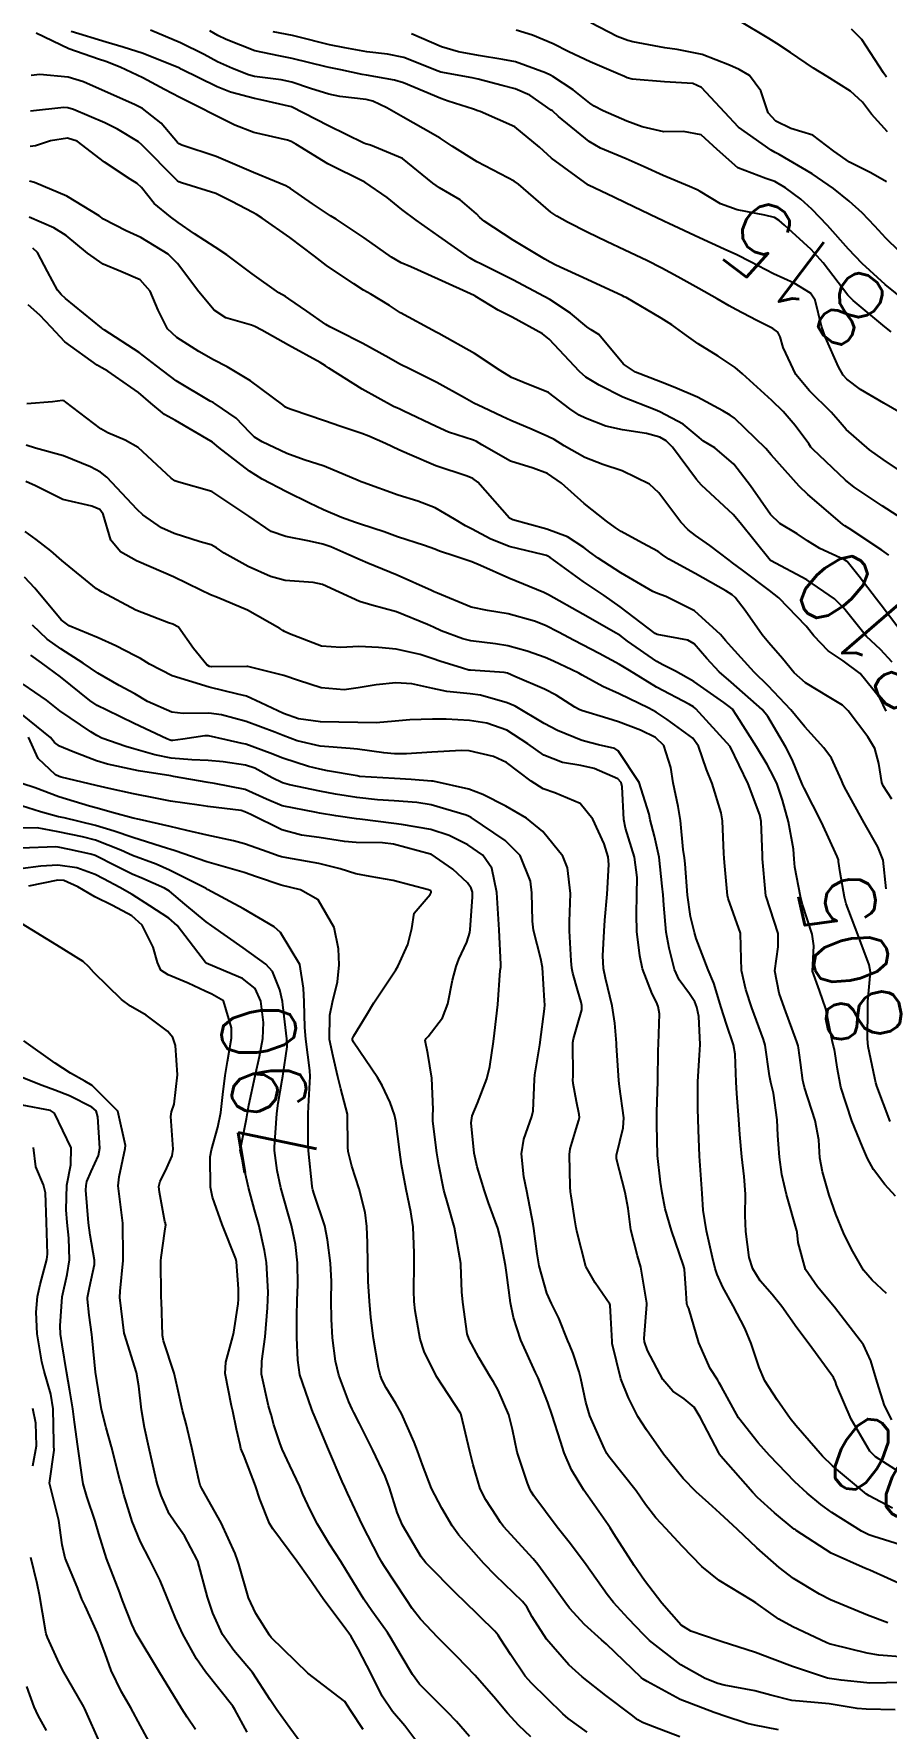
# Model space of a CAD drawing. Header units: metres. Extents: x 318500 to 325275, y 7408834 to 7428799.
# Drawn here: x 322029.1 to 322074.8, y 7423087.2 to 7423178.1 of the extents above; entities that cross this region are included whole.
import ezdxf
from ezdxf.enums import TextEntityAlignment as Align

# ---------------------------------------------------------------- set-up
doc = ezdxf.new("R2010")
doc.units = ezdxf.units.M
doc.header["$MEASUREMENT"] = 0
for name, color, linetype in [('Cotas', 45, 'Continuous'), ('Curvas de Nivel 1m', 11, 'Continuous'), ('Curvas de Nivel 5m', 15, 'Continuous'), ('Vias Primárias', 230, 'Continuous')]:
    doc.layers.add(name, color=color, linetype=linetype)
doc.styles.add('Style-STANDARD', font='STANDARD.shx')

msp = doc.modelspace()

# ---------------------------------------------------------------- linework, layer by layer
at = {"layer": 'Curvas de Nivel 1m', "flags": 128}
for points, elevation in [([(322074.947, 7423150.148), (322074.576, 7423150.413), (322072.817, 7423151.568), (322072.589, 7423151.722), (322072.541, 7423151.752), (322072.475, 7423151.802), (322070.613, 7423153.392), (322070.14, 7423153.837), (322068.645, 7423155.535), (322068.351, 7423155.863), (322066.666, 7423157.491), (322066.442, 7423157.657), (322066.045, 7423157.889), (322064.681, 7423158.623), (322063.469, 7423159.147), (322062.692, 7423159.436), (322061.361, 7423159.953), (322060.707, 7423160.396), (322059.382, 7423161.98), (322058.975, 7423162.229), (322058.734, 7423162.398), (322057.871, 7423163.133), (322056.748, 7423163.858), (322056.456, 7423164.023), (322054.763, 7423164.921), (322053.093, 7423165.748), (322052.777, 7423165.902), (322052.478, 7423166.075), (322050.797, 7423167.261), (322049.57, 7423168.112), (322048.816, 7423168.684), (322048.021, 7423169.331), (322046.83, 7423170.15), (322044.844, 7423171.137), (322043.119, 7423172.197), (322042.862, 7423172.337), (322042.666, 7423172.4), (322040.869, 7423172.822), (322039.839, 7423173.211), (322038.874, 7423173.691), (322037.756, 7423174.271), (322036.886, 7423174.702), (322036.064, 7423175.121), (322034.902, 7423175.745), (322033.694, 7423176.328), (322032.914, 7423176.629), (322032.515, 7423176.745), (322030.924, 7423177.305), (322029.168, 7423178.155)], 811), ([(322076.199, 7423151.756), (322074.605, 7423152.787), (322073.099, 7423153.795), (322072.626, 7423154.173), (322070.872, 7423155.827), (322070.769, 7423155.946), (322070.653, 7423156.112), (322069.93, 7423157.108), (322069.284, 7423157.851), (322068.679, 7423158.434), (322067.106, 7423159.876), (322066.705, 7423160.214), (322065.79, 7423160.818), (322064.724, 7423161.479), (322064.088, 7423161.92), (322063.297, 7423162.493), (322062.739, 7423162.858), (322060.847, 7423163.959), (322060.751, 7423164.01), (322060.662, 7423164.05), (322058.764, 7423164.939), (322057.081, 7423165.71), (322056.778, 7423165.859), (322056.488, 7423166.023), (322054.795, 7423167.042), (322053.235, 7423168.064), (322052.998, 7423168.253), (322052.814, 7423168.451), (322051.941, 7423169.203), (322050.827, 7423169.844), (322050.473, 7423170.104), (322048.85, 7423171.421), (322047.132, 7423172.146), (322046.861, 7423172.207), (322046.77, 7423172.243), (322044.875, 7423173.181), (322042.89, 7423174.2), (322041.238, 7423174.569), (322040.894, 7423174.645), (322039.618, 7423174.977), (322038.895, 7423175.264), (322036.965, 7423176.223), (322036.91, 7423176.251), (322036.845, 7423176.281), (322034.921, 7423177.062), (322033.854, 7423177.398), (322032.93, 7423177.671), (322031.059, 7423178.238)], 812), ([(322076.064, 7423154.323), (322074.642, 7423155.274), (322073.923, 7423155.787), (322072.661, 7423156.885), (322072.237, 7423157.378), (322071.865, 7423157.812), (322070.687, 7423158.968), (322069.961, 7423159.841), (322069.281, 7423161.292), (322069.117, 7423161.854), (322068.989, 7423162.112), (322068.734, 7423162.306), (322067.874, 7423162.733), (322066.744, 7423163.317), (322066.38, 7423163.519), (322065.742, 7423163.895), (322064.758, 7423164.45), (322063.618, 7423165.076), (322062.774, 7423165.537), (322061.969, 7423165.948), (322060.788, 7423166.514), (322059.795, 7423166.975), (322058.802, 7423167.449), (322057.711, 7423168.006), (322057.124, 7423168.326), (322056.815, 7423168.544), (322055.069, 7423170.038), (322054.833, 7423170.213), (322054.502, 7423170.378), (322052.848, 7423171.239), (322051.517, 7423172.09), (322050.866, 7423172.512), (322049.948, 7423173.035), (322048.883, 7423173.633), (322048.011, 7423174.133), (322047.249, 7423174.5), (322046.894, 7423174.586), (322045.477, 7423174.752), (322044.897, 7423174.871), (322043.908, 7423175.182), (322042.903, 7423175.519), (322042.339, 7423175.643), (322040.906, 7423175.826), (322040.575, 7423175.905), (322039.722, 7423176.248), (322038.915, 7423176.617), (322038.194, 7423176.994), (322036.93, 7423177.62), (322035.319, 7423178.304)], 813), ([(322075.62, 7423157.766), (322074.678, 7423158.3), (322073.441, 7423159.04), (322072.697, 7423159.582), (322072.498, 7423159.803), (322072.258, 7423160.256), (322071.549, 7423161.818), (322071.346, 7423162.431), (322071.002, 7423163.826), (322070.756, 7423164.201), (322069.879, 7423164.728), (322068.771, 7423165.234), (322067.535, 7423165.872), (322066.786, 7423166.254), (322066.119, 7423166.561), (322064.799, 7423167.166), (322063.139, 7423167.935), (322062.915, 7423168.042), (322062.811, 7423168.089), (322062.529, 7423168.227), (322060.821, 7423169.045), (322060.195, 7423169.341), (322058.83, 7423169.99), (322056.851, 7423171.438), (322056.199, 7423172.027), (322054.876, 7423173.124), (322053.02, 7423173.936), (322052.889, 7423173.984), (322052.66, 7423174.073), (322051.302, 7423174.502), (322050.895, 7423174.639), (322049.999, 7423175.009), (322048.904, 7423175.477), (322048.411, 7423175.633), (322046.907, 7423175.886), (322046.679, 7423175.924), (322045.534, 7423176.171), (322044.912, 7423176.304), (322044.752, 7423176.342), (322042.919, 7423176.796), (322042.201, 7423176.931), (322040.925, 7423177.206), (322039.379, 7423177.807), (322038.936, 7423178.017), (322038.506, 7423178.264)], 814), ([(322075.874, 7423163.763), (322074.763, 7423164.669), (322073.52, 7423165.793), (322072.791, 7423166.551), (322071.661, 7423167.821), (322070.819, 7423168.699), (322070.222, 7423169.237), (322069.41, 7423169.851), (322068.835, 7423170.183), (322068.346, 7423170.357), (322066.846, 7423170.918), (322065.73, 7423171.897), (322064.872, 7423172.696), (322063.935, 7423172.864), (322062.874, 7423172.858), (322061.713, 7423173.116), (322060.882, 7423173.421), (322059.619, 7423173.979), (322059.128, 7423174.223), (322058.894, 7423174.387), (322058.002, 7423175.105), (322056.908, 7423175.829), (322056.784, 7423175.897), (322056.517, 7423176.024), (322054.919, 7423176.608), (322054.236, 7423176.734), (322052.923, 7423176.947), (322051.858, 7423177.154), (322050.93, 7423177.407), (322049.326, 7423178.116)], 816), ([(322076.232, 7423165.758), (322074.801, 7423167.153), (322074.205, 7423167.789), (322073.522, 7423168.504), (322072.823, 7423169.139), (322071.983, 7423169.818), (322070.841, 7423170.595), (322069.069, 7423171.645), (322068.858, 7423171.752), (322068.643, 7423171.862), (322066.878, 7423173.099), (322066.158, 7423173.897), (322064.903, 7423175.227), (322064.44, 7423175.451), (322062.906, 7423175.539), (322061.181, 7423175.683), (322060.908, 7423175.75), (322060.762, 7423175.815), (322060.419, 7423175.967), (322058.919, 7423176.605), (322057.78, 7423177.154), (322056.933, 7423177.567), (322055.828, 7423178.031), (322054.944, 7423178.309)], 817), ([(322074.836, 7423170.178), (322073.989, 7423170.646), (322072.851, 7423171.234), (322071.996, 7423171.819), (322070.873, 7423172.674), (322069.701, 7423173.024), (322068.883, 7423173.423), (322068.485, 7423173.866), (322068.081, 7423175.052), (322067.469, 7423175.882), (322066.914, 7423176.19), (322066.392, 7423176.421), (322064.926, 7423176.996), (322063.584, 7423177.276), (322062.931, 7423177.365), (322061.215, 7423177.678), (322060.937, 7423177.745), (322060.364, 7423177.969), (322058.951, 7423178.696)], 818), ([(322074.876, 7423172.861), (322074.028, 7423173.793), (322073.537, 7423174.441), (322072.902, 7423175.043), (322071.638, 7423175.823), (322070.916, 7423176.261), (322069.67, 7423177.107), (322068.936, 7423177.586), (322068.521, 7423177.866), (322066.953, 7423178.785)], 819), ([(322075.138, 7423144.412), (322074.503, 7423145.077), (322073.76, 7423145.788), (322072.533, 7423147.302), (322072.033, 7423147.808), (322070.555, 7423148.816), (322068.604, 7423149.859), (322068.584, 7423149.874), (322066.982, 7423151.876), (322066.597, 7423152.325), (322064.894, 7423153.906), (322064.624, 7423154.206), (322063.333, 7423155.93), (322063.002, 7423156.284), (322062.655, 7423156.47), (322061.937, 7423156.667), (322060.659, 7423156.872), (322059.755, 7423157.068), (322058.665, 7423157.495), (322058.335, 7423157.663), (322057.832, 7423158.003), (322056.683, 7423158.866), (322055.306, 7423159.418), (322054.695, 7423159.684), (322054.097, 7423160.049), (322052.714, 7423160.971), (322050.791, 7423162.037), (322050.73, 7423162.068), (322050.659, 7423162.101), (322048.74, 7423163.148), (322048.149, 7423163.534), (322047.137, 7423164.144), (322046.753, 7423164.363), (322046.224, 7423164.693), (322044.773, 7423165.687), (322044.117, 7423166.187), (322042.795, 7423167.188), (322041.317, 7423168.222), (322041.003, 7423168.418), (322040.813, 7423168.522), (322039.69, 7423169.118), (322038.823, 7423169.537), (322036.981, 7423170.126), (322036.829, 7423170.177), (322036.769, 7423170.22), (322036.707, 7423170.282), (322034.858, 7423172.159), (322034.668, 7423172.313), (322033.538, 7423173.001), (322032.87, 7423173.331), (322031.178, 7423174.056), (322030.878, 7423174.144), (322030.665, 7423174.151), (322028.876, 7423173.968)], 809), ([(322074.811, 7423141.775), (322074.471, 7423142.488), (322073.42, 7423143.791), (322072.497, 7423144.472), (322071.704, 7423145.014), (322070.93, 7423145.824), (322070.518, 7423146.341), (322069.048, 7423147.852), (322068.546, 7423148.248), (322067.104, 7423149.333), (322066.568, 7423149.739), (322066.381, 7423149.883), (322065.349, 7423150.67), (322064.583, 7423151.193), (322064.173, 7423151.504), (322063.796, 7423151.922), (322062.613, 7423153.497), (322062.107, 7423153.945), (322060.631, 7423154.663), (322059.598, 7423155.014), (322058.641, 7423155.377), (322057.533, 7423156.007), (322056.982, 7423156.344), (322056.655, 7423156.513), (322055.805, 7423156.882), (322054.663, 7423157.368), (322054.201, 7423157.583), (322053.17, 7423158.062), (322052.673, 7423158.298), (322052.172, 7423158.583), (322050.69, 7423159.409), (322049.262, 7423160.114), (322048.704, 7423160.392), (322048.111, 7423160.727), (322046.72, 7423161.501), (322045.374, 7423162.17), (322044.947, 7423162.391), (322044.733, 7423162.525), (322043.705, 7423163.226), (322042.747, 7423163.9), (322042.557, 7423164.012), (322042.201, 7423164.208), (322040.765, 7423165.241), (322039.408, 7423166.251), (322038.786, 7423166.671), (322037.685, 7423167.383), (322036.806, 7423167.997), (322036.383, 7423168.286), (322035.519, 7423169.001), (322034.826, 7423169.862), (322034.603, 7423170.089), (322034.227, 7423170.319), (322032.843, 7423171.228), (322031.371, 7423172.355), (322030.861, 7423172.507), (322029.938, 7423172.374), (322029.143, 7423172.099), (322028.855, 7423172.062)], 808), ([(322075.12, 7423137.048), (322074.652, 7423137.776), (322074.586, 7423137.951), (322074.422, 7423138.964), (322074.197, 7423139.782), (322073.827, 7423140.398), (322072.774, 7423141.797), (322072.464, 7423142.099), (322071.754, 7423142.527), (322070.482, 7423143.291), (322069.878, 7423143.839), (322069.249, 7423144.6), (322068.506, 7423145.434), (322068.155, 7423145.864), (322067.234, 7423147.168), (322066.704, 7423147.878), (322066.542, 7423148.021), (322066.2, 7423148.23), (322064.559, 7423149.152), (322063.142, 7423149.931), (322062.8, 7423150.164), (322062.574, 7423150.336), (322061.737, 7423150.789), (322060.585, 7423151.419), (322060.257, 7423151.635), (322059.79, 7423151.972), (322058.604, 7423152.919), (322057.389, 7423154.008), (322056.628, 7423154.528), (322055.853, 7423154.806), (322054.637, 7423155.188), (322053.096, 7423156.063), (322052.821, 7423156.237), (322052.652, 7423156.31), (322051.318, 7423156.751), (322050.659, 7423157.038), (322048.916, 7423157.869), (322048.669, 7423157.988), (322048.577, 7423158.029), (322048.358, 7423158.125), (322046.683, 7423159.042), (322044.891, 7423160.177), (322044.702, 7423160.299), (322044.416, 7423160.472), (322042.718, 7423161.413), (322041.298, 7423162.221), (322040.913, 7423162.408), (322040.732, 7423162.474), (322039.366, 7423162.881), (322038.74, 7423163.286), (322037.903, 7423164.268), (322036.773, 7423165.798), (322036.264, 7423166.288), (322034.793, 7423167.182), (322034.017, 7423167.54), (322032.798, 7423168.175), (322032.556, 7423168.342), (322030.816, 7423169.405), (322029.08, 7423170.133), (322028.827, 7423170.212)], 807), ([(322074.816, 7423132.254), (322074.644, 7423133.776), (322074.361, 7423134.494), (322073.63, 7423135.788), (322072.666, 7423137.537), (322072.53, 7423137.799), (322072.413, 7423138.076), (322071.874, 7423139.258), (322071.461, 7423139.815), (322070.447, 7423140.933), (322069.697, 7423141.841), (322068.479, 7423143.136), (322067.725, 7423143.868), (322066.503, 7423145.202), (322066.191, 7423145.569), (322065.922, 7423145.889), (322064.529, 7423147.167), (322062.981, 7423147.933), (322062.542, 7423148.083), (322062.287, 7423148.199), (322060.558, 7423149.188), (322059.341, 7423149.978), (322058.896, 7423150.308), (322058.576, 7423150.562), (322057.704, 7423151.126), (322056.585, 7423151.54), (322054.769, 7423152.038), (322054.591, 7423152.136), (322052.883, 7423154.066), (322052.623, 7423154.262), (322052.322, 7423154.377), (322050.633, 7423154.94), (322049.212, 7423155.544), (322048.645, 7423155.801), (322047.928, 7423156.131), (322047.032, 7423156.522), (322046.655, 7423156.665), (322045.537, 7423157.045), (322044.662, 7423157.348), (322042.92, 7423157.945), (322042.668, 7423158.029), (322042.559, 7423158.092), (322042.423, 7423158.204), (322040.689, 7423159.495), (322039.43, 7423160.249), (322038.706, 7423160.629), (322037.908, 7423161.072), (322036.723, 7423161.815), (322036.232, 7423162.287), (322035.728, 7423163.284), (322035.299, 7423164.302), (322034.759, 7423164.91), (322033.723, 7423165.368), (322032.771, 7423165.759), (322031.935, 7423166.348), (322030.789, 7423167.288), (322030.133, 7423167.71), (322028.799, 7423168.269)], 806), ([(322075.306, 7423115.762), (322074.745, 7423116.389), (322074.134, 7423117.194), (322073.815, 7423117.783), (322073.533, 7423118.403), (322072.964, 7423119.792), (322072.384, 7423121.611), (322072.342, 7423121.799), (322072.208, 7423122.577), (322072.036, 7423123.621), (322071.992, 7423123.803), (322071.913, 7423124.116), (322071.577, 7423125.81), (322071.233, 7423126.788), (322070.864, 7423127.821), (322070.924, 7423129.187), (322070.843, 7423129.822), (322070.324, 7423131.398), (322070.205, 7423131.832), (322069.917, 7423133.407), (322069.874, 7423133.837), (322069.829, 7423134.367), (322069.571, 7423135.842), (322069.247, 7423136.998), (322068.955, 7423137.852), (322068.789, 7423138.23), (322068.421, 7423138.917), (322067.855, 7423139.866), (322066.798, 7423141.534), (322066.555, 7423141.879), (322066.461, 7423141.974), (322066.102, 7423142.249), (322064.482, 7423143.365), (322063.504, 7423143.925), (322062.818, 7423144.26), (322062.495, 7423144.441), (322060.923, 7423145.538), (322060.509, 7423145.847), (322060.436, 7423145.888), (322060.308, 7423145.963), (322058.525, 7423146.983), (322056.678, 7423148.018), (322056.541, 7423148.091), (322056.425, 7423148.138), (322054.553, 7423148.918), (322053.032, 7423149.594), (322052.566, 7423149.781), (322051.662, 7423150.084), (322050.839, 7423150.362), (322050.574, 7423150.467), (322050.023, 7423150.658), (322048.58, 7423151.133), (322047.854, 7423151.403), (322046.587, 7423151.811), (322046.328, 7423151.894), (322045.574, 7423152.165), (322044.596, 7423152.581), (322043.858, 7423152.931), (322042.61, 7423153.545), (322041.316, 7423154.22), (322040.626, 7423154.654), (322038.987, 7423155.913), (322038.649, 7423156.198), (322038.56, 7423156.261), (322036.661, 7423157.373), (322036.075, 7423157.699), (322035.337, 7423158.3), (322034.678, 7423158.868), (322033.019, 7423160.012), (322032.698, 7423160.202), (322032.449, 7423160.343), (322030.718, 7423161.586), (322029.981, 7423162.371), (322029.381, 7423163.025), (322028.742, 7423163.575)], 804), ([(322074.824, 7423110.544), (322074.055, 7423111.249), (322073.596, 7423111.785), (322072.946, 7423112.923), (322072.52, 7423113.796), (322072.105, 7423114.787), (322071.76, 7423115.805), (322071.385, 7423117.063), (322071.253, 7423117.813), (322071.19, 7423118.779), (322070.999, 7423119.818), (322070.436, 7423121.586), (322070.366, 7423121.828), (322070.338, 7423121.965), (322070.211, 7423122.921), (322070.112, 7423123.724), (322070.088, 7423123.832), (322070.024, 7423124.032), (322069.357, 7423125.843), (322069.059, 7423126.649), (322068.833, 7423127.852), (322069.01, 7423129.128), (322069.014, 7423129.849), (322068.361, 7423131.828), (322068.351, 7423131.86), (322068.347, 7423131.876), (322068.332, 7423132.068), (322068.177, 7423133.862), (322068.165, 7423134.049), (322068.107, 7423135.863), (322068.036, 7423136.213), (322067.409, 7423137.87), (322066.43, 7423139.88), (322064.595, 7423141.908), (322064.462, 7423142.013), (322064.25, 7423142.127), (322062.477, 7423143.07), (322061.036, 7423143.955), (322060.493, 7423144.287), (322059.397, 7423144.875), (322058.503, 7423145.334), (322058.069, 7423145.56), (322057.219, 7423146.009), (322056.515, 7423146.37), (322055.94, 7423146.604), (322054.524, 7423146.997), (322053.416, 7423147.168), (322052.529, 7423147.362), (322050.723, 7423148.097), (322050.541, 7423148.181), (322050.401, 7423148.243), (322048.554, 7423149.069), (322046.985, 7423149.722), (322046.566, 7423149.89), (322045.97, 7423150.159), (322044.993, 7423150.593), (322044.576, 7423150.739), (322043.86, 7423150.904), (322042.579, 7423151.138), (322041.788, 7423151.418), (322040.59, 7423152.23), (322038.609, 7423153.555), (322036.828, 7423154.066), (322036.618, 7423154.131), (322036.424, 7423154.283), (322034.644, 7423155.919), (322033.946, 7423156.321), (322033.021, 7423156.702), (322032.656, 7423156.928), (322030.778, 7423158.359), (322030.671, 7423158.415), (322030.599, 7423158.433), (322030.062, 7423158.369), (322028.669, 7423158.262)], 803), ([(322075.113, 7423103.763), (322074.73, 7423104.531), (322074.329, 7423105.775), (322073.997, 7423106.927), (322073.597, 7423107.784), (322072.04, 7423109.8), (322071.125, 7423110.888), (322070.48, 7423111.824), (322070.082, 7423113.272), (322070.032, 7423113.831), (322070.018, 7423113.904), (322069.458, 7423115.84), (322069.216, 7423116.928), (322069.077, 7423117.846), (322068.987, 7423119.018), (322068.952, 7423119.848), (322068.758, 7423121.285), (322068.626, 7423121.854), (322068.556, 7423122.207), (322068.308, 7423123.859), (322068.225, 7423124.168), (322067.605, 7423125.866), (322067.282, 7423126.847), (322067.042, 7423127.872), (322067.014, 7423129.148), (322066.992, 7423129.873), (322066.328, 7423131.733), (322066.287, 7423131.881), (322066.128, 7423133.664), (322066.113, 7423133.884), (322066.104, 7423134.133), (322066.02, 7423135.885), (322065.959, 7423136.314), (322065.462, 7423137.894), (322065.17, 7423138.651), (322064.744, 7423139.905), (322064.436, 7423140.327), (322063.046, 7423141.336), (322062.457, 7423141.717), (322062.061, 7423141.944), (322060.471, 7423142.711), (322059.609, 7423143.105), (322058.486, 7423143.705), (322058.304, 7423143.81), (322057.936, 7423143.998), (322056.949, 7423144.467), (322056.496, 7423144.66), (322055.542, 7423144.987), (322054.502, 7423145.281), (322053.843, 7423145.389), (322052.505, 7423145.542), (322052.079, 7423145.65), (322050.929, 7423146.094), (322050.513, 7423146.277), (322050.188, 7423146.43), (322048.525, 7423147.099), (322047.207, 7423147.463), (322046.533, 7423147.665), (322045.44, 7423148.166), (322044.546, 7423148.574), (322044.048, 7423148.684), (322042.549, 7423148.794), (322041.766, 7423148.997), (322040.56, 7423149.536), (322039.279, 7423150.249), (322038.855, 7423150.538), (322038.574, 7423150.69), (322037.98, 7423150.862), (322036.58, 7423151.301), (322035.91, 7423151.617), (322034.901, 7423152.305), (322034.594, 7423152.598), (322032.977, 7423154.335), (322032.624, 7423154.595), (322032.097, 7423154.877), (322030.637, 7423155.476), (322029.144, 7423155.881), (322028.645, 7423156.048)], 802), ([(322075.914, 7423100.703), (322074.233, 7423101.775), (322073.934, 7423102.079), (322072.931, 7423103.79), (322072.154, 7423105.622), (322072.092, 7423105.799), (322071.984, 7423106.037), (322070.686, 7423107.82), (322070.023, 7423108.699), (322069.214, 7423109.842), (322068.686, 7423110.49), (322068.054, 7423111.22), (322067.656, 7423111.864), (322067.458, 7423112.477), (322067.286, 7423113.868), (322067.247, 7423114.725), (322067.255, 7423115.869), (322067.192, 7423116.807), (322067.067, 7423117.871), (322066.96, 7423119.07), (322066.9, 7423119.873), (322066.798, 7423121.26), (322066.763, 7423121.874), (322066.71, 7423123.38), (322066.619, 7423123.876), (322066.237, 7423124.984), (322065.961, 7423125.884), (322065.555, 7423127.183), (322065.261, 7423127.895), (322064.614, 7423129.587), (322064.519, 7423129.907), (322064.313, 7423130.764), (322064.14, 7423131.913), (322064.018, 7423133.586), (322063.977, 7423133.916), (322063.913, 7423134.36), (322063.773, 7423135.919), (322063.647, 7423136.665), (322063.374, 7423137.926), (322063.244, 7423138.754), (322062.882, 7423139.933), (322062.436, 7423140.36), (322061.628, 7423140.762), (322060.449, 7423141.204), (322059.868, 7423141.385), (322058.457, 7423141.804), (322058.326, 7423141.86), (322058.098, 7423141.995), (322057.09, 7423142.631), (322056.474, 7423142.948), (322054.877, 7423143.643), (322054.487, 7423143.81), (322054.298, 7423143.854), (322052.489, 7423143.972), (322052.4, 7423143.983), (322052.066, 7423144.076), (322050.853, 7423144.454), (322050.495, 7423144.579), (322049.79, 7423144.814), (322048.5, 7423145.103), (322047.562, 7423145.196), (322046.501, 7423145.245), (322045.532, 7423145.196), (322044.501, 7423145.27), (322042.781, 7423145.924), (322042.509, 7423146.051), (322042.412, 7423146.104), (322042.261, 7423146.204), (322040.524, 7423147.187), (322038.912, 7423147.877), (322038.536, 7423148.023), (322038.009, 7423148.265), (322036.551, 7423148.985), (322035.353, 7423149.503), (322034.563, 7423149.841), (322033.697, 7423150.323), (322033.188, 7423150.943), (322032.771, 7423152.337), (322032.594, 7423152.589), (322032.169, 7423152.772), (322030.602, 7423153.139), (322029.139, 7423153.855), (322028.616, 7423154.098)], 801), ([(322075.868, 7423096.965), (322074.156, 7423097.495), (322073.877, 7423097.593), (322073.487, 7423097.784), (322071.89, 7423098.789), (322071.302, 7423099.217), (322070.57, 7423099.82), (322069.909, 7423100.436), (322068.557, 7423101.851), (322067.94, 7423102.518), (322066.888, 7423103.871), (322065.976, 7423105.522), (322065.85, 7423105.753), (322065.766, 7423105.883), (322065.359, 7423106.52), (322064.751, 7423107.899), (322064.217, 7423109.727), (322064.136, 7423109.909), (322064.118, 7423109.986), (322064.049, 7423110.839), (322063.978, 7423111.83), (322063.97, 7423111.911), (322063.933, 7423112.041), (322063.284, 7423113.922), (322062.948, 7423115.087), (322062.788, 7423115.93), (322062.701, 7423116.506), (322062.529, 7423117.934), (322062.496, 7423119.604), (322062.499, 7423119.935), (322062.503, 7423120.265), (322062.549, 7423121.935), (322062.574, 7423123.575), (322062.581, 7423123.935), (322062.636, 7423125.542), (322062.578, 7423125.935), (322062.479, 7423126.164), (322062.257, 7423126.608), (322061.728, 7423127.945), (322061.578, 7423128.65), (322061.434, 7423129.949), (322061.4, 7423130.863), (322061.426, 7423131.949), (322061.436, 7423132.852), (322061.293, 7423133.951), (322060.821, 7423135.508), (322060.721, 7423135.957), (322060.647, 7423137.717), (322060.582, 7423137.958), (322060.412, 7423138.149), (322059.134, 7423138.696), (322058.419, 7423138.854), (322057.432, 7423139.017), (322056.424, 7423139.424), (322055.574, 7423140.029), (322054.441, 7423140.753), (322053.367, 7423141.135), (322052.448, 7423141.279), (322051.186, 7423141.352), (322050.449, 7423141.352), (322049.247, 7423141.313), (322048.447, 7423141.233), (322047.436, 7423141.145), (322046.445, 7423141.172), (322045.419, 7423141.192), (322044.445, 7423141.199), (322043.267, 7423141.372), (322042.452, 7423141.642), (322041.237, 7423142.218), (322040.465, 7423142.576), (322040.012, 7423142.691), (322038.472, 7423143.06), (322037.349, 7423143.399), (322036.481, 7423143.675), (322035.265, 7423144.298), (322034.785, 7423144.597), (322034.494, 7423144.753), (322033.451, 7423145.277), (322032.504, 7423145.714), (322030.95, 7423146.356), (322030.515, 7423146.684), (322029.111, 7423148.381), (322028.549, 7423148.969)], 799), ([(322075.836, 7423094.837), (322073.932, 7423095.695), (322073.849, 7423095.728), (322073.706, 7423095.781), (322071.862, 7423096.603), (322069.974, 7423097.829), (322069.921, 7423097.87), (322069.881, 7423097.901), (322068.816, 7423098.773), (322067.897, 7423099.6), (322067.65, 7423099.862), (322065.929, 7423101.816), (322065.88, 7423101.881), (322065.822, 7423101.991), (322064.828, 7423103.897), (322064.496, 7423104.433), (322063.97, 7423104.89), (322063.361, 7423105.306), (322062.828, 7423105.927), (322062.003, 7423107.479), (322061.84, 7423107.942), (322061.823, 7423108.132), (322061.957, 7423109.941), (322061.956, 7423110.026), (322061.639, 7423111.944), (322061.465, 7423112.55), (322061.098, 7423113.95), (322060.965, 7423115.094), (322060.793, 7423115.953), (322060.33, 7423117.766), (322060.33, 7423117.958), (322060.7, 7423119.417), (322060.722, 7423119.954), (322060.5, 7423121.644), (322060.468, 7423121.957), (322060.337, 7423123.84), (322060.326, 7423123.959), (322060.236, 7423125.039), (322060.104, 7423125.962), (322059.746, 7423127.449), (322059.641, 7423127.969), (322059.599, 7423128.651), (322059.667, 7423129.969), (322059.713, 7423130.565), (322059.831, 7423131.967), (322059.925, 7423133.545), (322059.892, 7423133.967), (322059.674, 7423134.656), (322059.065, 7423135.98), (322058.392, 7423136.823), (322057.016, 7423137.395), (322056.404, 7423137.613), (322055.744, 7423138.027), (322054.42, 7423139.014), (322053.722, 7423139.349), (322052.426, 7423139.643), (322052.019, 7423139.669), (322050.425, 7423139.57), (322049.051, 7423139.486), (322048.424, 7423139.495), (322047.843, 7423139.547), (322046.426, 7423139.744), (322046.041, 7423139.771), (322044.427, 7423139.895), (322043.182, 7423140.192), (322042.434, 7423140.474), (322041.993, 7423140.65), (322040.445, 7423141.224), (322039.125, 7423141.575), (322038.451, 7423141.669), (322037.073, 7423141.652), (322036.452, 7423141.722), (322035.162, 7423142.299), (322034.466, 7423142.707), (322033.641, 7423143.154), (322032.482, 7423143.823), (322031.697, 7423144.348), (322030.498, 7423145.127), (322029.767, 7423145.636), (322028.984, 7423146.383)], 798), ([(322074.91, 7423092.862), (322073.815, 7423093.288), (322072.56, 7423093.793), (322071.825, 7423094.104), (322071.231, 7423094.407), (322069.841, 7423095.253), (322069.064, 7423095.842), (322067.866, 7423096.899), (322066.825, 7423097.871), (322065.889, 7423098.751), (322065.291, 7423099.286), (322064.608, 7423099.899), (322063.911, 7423100.613), (322062.859, 7423101.926), (322061.949, 7423103.22), (322061.485, 7423103.945), (322060.974, 7423104.946), (322060.575, 7423105.954), (322060.105, 7423107.862), (322060.096, 7423107.959), (322060.029, 7423109.254), (322059.99, 7423109.911), (322059.975, 7423109.961), (322059.183, 7423111.105), (322058.69, 7423111.981), (322058.202, 7423113.875), (322058.182, 7423113.989), (322058.167, 7423114.065), (322058.095, 7423114.493), (322057.896, 7423115.781), (322057.869, 7423115.994), (322057.851, 7423116.256), (322057.807, 7423117.995), (322057.846, 7423118.293), (322058.161, 7423119.369), (322058.313, 7423119.843), (322058.341, 7423119.987), (322058.328, 7423120.144), (322058.178, 7423120.83), (322058.002, 7423121.806), (322057.993, 7423121.993), (322058.001, 7423122.185), (322057.989, 7423123.993), (322058.017, 7423124.199), (322058.234, 7423124.956), (322058.472, 7423125.761), (322058.472, 7423125.987), (322058.436, 7423126.171), (322058.258, 7423126.777), (322057.994, 7423127.721), (322057.94, 7423127.995), (322057.895, 7423128.376), (322057.802, 7423129.997), (322057.818, 7423130.487), (322057.861, 7423131.997), (322057.711, 7423133.367), (322057.448, 7423134.004), (322056.37, 7423135.326), (322055.502, 7423136.029), (322054.39, 7423136.681), (322053.158, 7423137.299), (322052.403, 7423137.587), (322050.489, 7423138.019), (322050.409, 7423138.028), (322049.309, 7423138.111), (322048.41, 7423138.169), (322046.542, 7423138.279), (322046.411, 7423138.3), (322044.825, 7423138.584), (322044.415, 7423138.657), (322043.796, 7423138.806), (322042.421, 7423139.256), (322041.739, 7423139.526), (322040.428, 7423140), (322040.243, 7423140.048), (322039.371, 7423140.246), (322038.433, 7423140.452), (322038.24, 7423140.455), (322037.051, 7423140.274), (322036.509, 7423140.2), (322036.429, 7423140.203), (322036.365, 7423140.216), (322036.189, 7423140.284), (322034.442, 7423141.123), (322032.963, 7423141.822), (322032.456, 7423142.079), (322032.065, 7423142.344), (322030.479, 7423143.611), (322029.461, 7423144.375), (322028.892, 7423144.782)], 797), ([(322075.789, 7423091.03), (322074.42, 7423091.141), (322073.792, 7423091.235), (322071.889, 7423091.708), (322071.799, 7423091.731), (322071.619, 7423091.803), (322070.369, 7423092.385), (322069.808, 7423092.656), (322069.046, 7423093.075), (322067.937, 7423093.858), (322067.821, 7423093.942), (322067.609, 7423094.076), (322065.839, 7423095.133), (322064.913, 7423095.894), (322063.866, 7423096.979), (322062.986, 7423097.923), (322062.451, 7423098.496), (322061.893, 7423099.225), (322061.381, 7423099.945), (322059.927, 7423101.786), (322059.812, 7423101.962), (322059.688, 7423102.21), (322058.903, 7423103.976), (322058.688, 7423104.7), (322058.424, 7423105.983), (322058.334, 7423106.333), (322058, 7423107.322), (322057.811, 7423107.797), (322057.73, 7423107.994), (322057.239, 7423109.213), (322056.85, 7423110.008), (322056.597, 7423110.563), (322056.176, 7423112.018), (322056.07, 7423112.674), (322055.892, 7423114.022), (322055.859, 7423114.256), (322055.525, 7423116.026), (322055.36, 7423116.789), (322055.228, 7423118.029), (322055.356, 7423118.824), (322055.785, 7423120.024), (322055.852, 7423120.345), (322055.923, 7423122.023), (322055.946, 7423122.27), (322056.218, 7423123.872), (322056.238, 7423124.002), (322056.24, 7423124.02), (322056.465, 7423125.799), (322056.481, 7423126.017), (322056.472, 7423126.237), (322056.356, 7423128.019), (322056.277, 7423128.49), (322055.886, 7423130.024), (322055.825, 7423130.507), (322055.789, 7423132.025), (322055.713, 7423132.65), (322055.162, 7423134.032), (322054.362, 7423134.835), (322052.532, 7423136.068), (322052.381, 7423136.149), (322052.262, 7423136.192), (322050.39, 7423136.752), (322049.621, 7423136.879), (322048.393, 7423136.96), (322047.504, 7423137.022), (322046.395, 7423137.15), (322045.241, 7423137.324), (322044.399, 7423137.479), (322042.782, 7423137.819), (322042.406, 7423137.934), (322041.853, 7423138.208), (322040.911, 7423138.718), (322040.416, 7423138.873), (322039.225, 7423139.055), (322038.419, 7423139.132), (322037.529, 7423139.159), (322036.42, 7423139.253), (322035.553, 7423139.425), (322034.424, 7423139.751), (322033.996, 7423139.887), (322032.711, 7423140.336), (322032.432, 7423140.472), (322032.108, 7423140.67), (322030.452, 7423141.799), (322029.733, 7423142.371), (322028.472, 7423143.221)], 796), ([(322075.299, 7423088.204), (322073.747, 7423088.237), (322073.25, 7423088.282), (322071.751, 7423088.517), (322070.961, 7423088.602), (322069.753, 7423088.707), (322068.621, 7423088.983), (322067.76, 7423089.22), (322066.123, 7423089.518), (322065.766, 7423089.616), (322065.096, 7423089.89), (322063.781, 7423090.623), (322062.106, 7423091.927), (322061.803, 7423092.224), (322060.969, 7423093.1), (322060.168, 7423093.955), (322059.826, 7423094.384), (322058.707, 7423095.977), (322057.867, 7423097.108), (322057.156, 7423097.997), (322055.897, 7423099.691), (322055.767, 7423099.88), (322055.697, 7423100.013), (322055.552, 7423100.369), (322054.993, 7423102.024), (322054.743, 7423103.233), (322054.546, 7423104.034), (322053.973, 7423105.356), (322053.73, 7423105.796), (322053.576, 7423106.046), (322052.951, 7423107.1), (322052.419, 7423108.064), (322052.32, 7423108.373), (322052.079, 7423110.069), (322052.038, 7423110.62), (322051.984, 7423112.071), (322051.981, 7423112.152), (322051.642, 7423114.077), (322051.297, 7423115.277), (322051.065, 7423116.086), (322050.787, 7423117.434), (322050.679, 7423118.092), (322050.477, 7423119.784), (322050.472, 7423120.095), (322050.486, 7423120.408), (322050.414, 7423122.097), (322050.21, 7423123.405), (322050.068, 7423124.102), (322050.112, 7423124.211), (322050.223, 7423124.325), (322050.996, 7423125.332), (322051.282, 7423126.085), (322051.534, 7423127.353), (322051.72, 7423128.078), (322051.875, 7423128.477), (322052.29, 7423129.391), (322052.46, 7423129.906), (322052.481, 7423130.067), (322052.598, 7423131.794), (322052.594, 7423132.066), (322052.538, 7423132.273), (322052.335, 7423132.567), (322051.554, 7423133.294), (322050.375, 7423134.1), (322050.35, 7423134.113), (322048.358, 7423134.642), (322047.772, 7423134.716), (322046.359, 7423134.73), (322045.732, 7423134.787), (322044.362, 7423134.998), (322043.429, 7423135.124), (322042.368, 7423135.412), (322040.71, 7423136.225), (322040.382, 7423136.384), (322040.177, 7423136.439), (322038.386, 7423136.658), (322037.927, 7423136.725), (322036.39, 7423136.955), (322035.584, 7423137.101), (322034.395, 7423137.34), (322033.099, 7423137.63), (322032.402, 7423137.796), (322030.527, 7423138.24), (322030.409, 7423138.272), (322030.216, 7423138.363), (322029.284, 7423139.242), (322028.769, 7423140.385)], 794), ([(322069.032, 7423087.136), (322067.735, 7423087.377), (322067.35, 7423087.478), (322066.094, 7423087.876), (322065.742, 7423088), (322065.572, 7423088.053), (322063.753, 7423088.764), (322061.974, 7423089.721), (322061.769, 7423089.848), (322061.66, 7423089.932), (322059.796, 7423091.719), (322059.524, 7423091.964), (322058.613, 7423092.783), (322057.817, 7423093.654), (322057.561, 7423093.993), (322056.827, 7423095.009), (322056.102, 7423096.007), (322055.854, 7423096.307), (322054.268, 7423098.034), (322054.098, 7423098.252), (322053.885, 7423098.584), (322053.312, 7423099.466), (322053.007, 7423100.053), (322052.636, 7423101.342), (322052.466, 7423102.062), (322051.996, 7423104.033), (322051.986, 7423104.07), (322051.977, 7423104.087), (322051.96, 7423104.115), (322050.675, 7423106.083), (322050, 7423107.434), (322049.801, 7423108.093), (322049.522, 7423109.602), (322049.47, 7423110.106), (322049.458, 7423110.687), (322049.479, 7423112.106), (322049.477, 7423112.698), (322049.419, 7423114.107), (322049.296, 7423114.91), (322049.034, 7423116.111), (322048.794, 7423117.449), (322048.706, 7423118.114), (322048.487, 7423119.795), (322048.417, 7423120.118), (322048.177, 7423120.775), (322047.751, 7423121.692), (322047.496, 7423122.13), (322046.218, 7423124.015), (322046.165, 7423124.151), (322046.161, 7423124.211), (322046.223, 7423124.364), (322046.904, 7423125.476), (322047.309, 7423126.134), (322048.265, 7423127.573), (322048.492, 7423127.893), (322048.61, 7423128.117), (322049.132, 7423129.267), (322049.338, 7423130.11), (322049.473, 7423130.948), (322050.328, 7423131.938), (322050.388, 7423132.04), (322050.39, 7423132.099), (322050.365, 7423132.134), (322050.331, 7423132.16), (322050.233, 7423132.199), (322048.336, 7423132.686), (322047.107, 7423132.908), (322046.339, 7423133.051), (322045.493, 7423133.314), (322044.344, 7423133.611), (322042.64, 7423133.904), (322042.348, 7423133.962), (322042.163, 7423134.018), (322041.638, 7423134.211), (322040.357, 7423134.663), (322039.776, 7423134.821), (322038.363, 7423135.13), (322037.263, 7423135.374), (322036.37, 7423135.588), (322034.724, 7423135.956), (322034.376, 7423136.044), (322033.337, 7423136.326), (322032.384, 7423136.588), (322032.047, 7423136.681), (322030.392, 7423137.189), (322029.115, 7423137.663), (322028.403, 7423137.898)], 793), ([(322063.728, 7423086.757), (322062.38, 7423087.277), (322061.736, 7423087.519), (322061.476, 7423087.672), (322061.132, 7423087.939), (322059.755, 7423088.973), (322058.483, 7423089.979), (322057.779, 7423090.623), (322056.57, 7423092.002), (322055.812, 7423093.189), (322055.525, 7423093.722), (322055.295, 7423094.018), (322053.841, 7423095.412), (322053.207, 7423096.05), (322051.873, 7423097.577), (322051.512, 7423098.074), (322050.95, 7423099.019), (322050.407, 7423100.085), (322049.919, 7423101.35), (322049.657, 7423102.094), (322049.467, 7423102.567), (322048.793, 7423104.108), (322048.495, 7423104.641), (322047.973, 7423105.469), (322047.745, 7423105.891), (322047.658, 7423106.125), (322047.56, 7423106.553), (322047.291, 7423108.131), (322047.142, 7423109.254), (322047.065, 7423110.134), (322047.008, 7423111.174), (322046.986, 7423112.136), (322046.963, 7423113.25), (322046.932, 7423114.137), (322046.836, 7423114.878), (322046.51, 7423116.144), (322046.128, 7423117.367), (322045.922, 7423118.153), (322045.909, 7423118.388), (322045.893, 7423120.154), (322045.533, 7423121.509), (322045.381, 7423122.162), (322045.128, 7423123.244), (322044.927, 7423124.169), (322044.939, 7423125.47), (322045.088, 7423126.167), (322045.351, 7423127.254), (322045.45, 7423128.162), (322045.412, 7423129.035), (322045.168, 7423130.167), (322044.322, 7423131.654), (322043.365, 7423132.19), (322042.332, 7423132.444), (322041, 7423132.883), (322040.339, 7423133.117), (322039.473, 7423133.374), (322038.344, 7423133.702), (322036.647, 7423134.277), (322036.351, 7423134.373), (322036.22, 7423134.414), (322034.36, 7423135.007), (322033.359, 7423135.332), (322032.369, 7423135.637), (322030.684, 7423136.049), (322030.376, 7423136.115), (322029.414, 7423136.374), (322028.385, 7423136.698)], 792), ([(322058.764, 7423087.008), (322057.738, 7423087.747), (322057.444, 7423087.993), (322055.764, 7423089.626), (322055.436, 7423090.015), (322054.664, 7423091.149), (322054.087, 7423092.036), (322053.975, 7423092.21), (322053.804, 7423092.418), (322052.986, 7423093.227), (322052.113, 7423094.066), (322051.824, 7423094.352), (322050.1, 7423096.088), (322049.855, 7423096.405), (322048.84, 7423098.106), (322048.557, 7423098.781), (322048.145, 7423100.116), (322047.909, 7423100.734), (322047.246, 7423102.13), (322046.53, 7423103.563), (322046.229, 7423104.146), (322046.142, 7423104.328), (322045.966, 7423104.733), (322045.435, 7423106.155), (322045.245, 7423106.904), (322045.079, 7423108.159), (322045.026, 7423109.154), (322045.018, 7423110.16), (322045.029, 7423111.176), (322044.973, 7423112.161), (322044.819, 7423113.422), (322044.67, 7423114.164), (322044.107, 7423115.874), (322044.032, 7423116.094), (322044.011, 7423116.171), (322043.991, 7423116.293), (322043.797, 7423118.183), (322043.78, 7423118.549), (322043.782, 7423120.184), (322043.795, 7423120.562), (322043.887, 7423122.183), (322043.875, 7423122.503), (322043.65, 7423124.186), (322043.602, 7423124.814), (322043.557, 7423126.187), (322043.536, 7423126.908), (322043.336, 7423128.189), (322042.296, 7423129.906), (322041.954, 7423130.205), (322040.314, 7423131.167), (322038.374, 7423132.214), (322038.33, 7423132.244), (322038.299, 7423132.26), (322036.34, 7423133.254), (322035.618, 7423133.566), (322034.347, 7423134.032), (322034.154, 7423134.118), (322033.728, 7423134.319), (322032.358, 7423134.852), (322031.669, 7423135.039), (322030.364, 7423135.31), (322029.229, 7423135.515), (322028.367, 7423135.505)], 791), ([(322052.448, 7423086.78), (322051.735, 7423087.575), (322051.263, 7423088.075), (322049.762, 7423089.582), (322049.38, 7423090.096), (322048.779, 7423091.112), (322048.187, 7423092.114), (322048.035, 7423092.349), (322047.806, 7423092.67), (322047.202, 7423093.518), (322046.777, 7423094.136), (322045.843, 7423095.666), (322045.542, 7423096.153), (322044.929, 7423097.094), (322044.275, 7423098.166), (322043.888, 7423098.926), (322043.501, 7423099.781), (322043.324, 7423100.179), (322042.802, 7423101.302), (322042.392, 7423102.193), (322042.26, 7423102.522), (322041.943, 7423103.497), (322041.787, 7423104.041), (322041.745, 7423104.203), (322041.655, 7423104.504), (322041.271, 7423106.211), (322041.295, 7423106.906), (322041.467, 7423108.208), (322041.596, 7423109.777), (322041.619, 7423110.206), (322041.627, 7423110.615), (322041.537, 7423112.208), (322041.441, 7423112.838), (322041.123, 7423114.215), (322040.899, 7423115.019), (322040.57, 7423116.223), (322040.139, 7423118.144), (322040.127, 7423118.23), (322040.141, 7423118.303), (322040.475, 7423119.915), (322040.527, 7423120.225), (322040.589, 7423120.638), (322040.929, 7423122.219), (322041.173, 7423123.248), (322041.349, 7423124.213), (322041.373, 7423125.072), (322041.233, 7423126.215), (322040.936, 7423126.899), (322040.262, 7423127.427), (322039.698, 7423127.673), (322038.311, 7423128.259), (322038.271, 7423128.298), (322036.742, 7423130.276), (322036.306, 7423130.671), (322035.274, 7423131.337), (322034.324, 7423131.935), (322033.676, 7423132.317), (322032.799, 7423132.789), (322032.337, 7423133.013), (322031.367, 7423133.376), (322030.342, 7423133.521), (322029.434, 7423133.466), (322028.339, 7423133.31)], 789), ([(322049.723, 7423086.351), (322048.973, 7423087.342), (322048.305, 7423088.112), (322047.752, 7423088.939), (322047.17, 7423090.129), (322046.463, 7423091.467), (322046.08, 7423092.146), (322045.97, 7423092.316), (322045.804, 7423092.532), (322044.586, 7423094.162), (322043.836, 7423095.241), (322043.168, 7423096.18), (322041.876, 7423097.914), (322041.708, 7423098.203), (322041.19, 7423099.508), (322040.949, 7423100.214), (322040.344, 7423101.803), (322040.173, 7423102.226), (322040.121, 7423102.417), (322039.94, 7423103.258), (322039.736, 7423104.232), (322039.668, 7423104.519), (322039.322, 7423106.237), (322039.365, 7423106.861), (322039.744, 7423108.233), (322039.787, 7423108.457), (322040.028, 7423109.991), (322040.047, 7423110.23), (322040.038, 7423110.794), (322039.937, 7423112.231), (322039.892, 7423112.402), (322039.171, 7423114.239), (322038.636, 7423115.713), (322038.535, 7423116.246), (322038.52, 7423117.861), (322038.582, 7423118.246), (322038.935, 7423119.466), (322039.094, 7423120.241), (322039.206, 7423121.214), (322039.327, 7423122.239), (322039.452, 7423122.986), (322039.657, 7423124.236), (322039.67, 7423124.797), (322039.237, 7423126.245), (322038.601, 7423126.602), (322038.255, 7423126.747), (322037.344, 7423127.184), (322036.263, 7423127.627), (322035.87, 7423127.89), (322035.691, 7423128.289), (322035.458, 7423129.116), (322034.873, 7423130.301), (322034.307, 7423130.801), (322033.276, 7423131.36), (322032.322, 7423131.82), (322031.413, 7423132.344), (322030.664, 7423132.688), (322030.334, 7423132.717), (322028.771, 7423132.383)], 788), ([(322046.739, 7423087.144), (322046.063, 7423088.145), (322045.748, 7423088.656), (322043.77, 7423090.17), (322041.798, 7423092.087), (322041.703, 7423092.201), (322040.975, 7423093.376), (322040.577, 7423094.219), (322040.06, 7423096.014), (322039.993, 7423096.228), (322039.855, 7423096.583), (322039.101, 7423098.238), (322038.072, 7423100.075), (322037.982, 7423100.249), (322037.904, 7423100.539), (322037.534, 7423102.256), (322037.227, 7423103.545), (322037.032, 7423104.264), (322036.767, 7423105.469), (322036.591, 7423106.271), (322036.006, 7423108.006), (322035.958, 7423108.281), (322035.897, 7423110.15), (322035.894, 7423110.282), (322035.892, 7423110.422), (322035.878, 7423112.283), (322035.884, 7423112.461), (322036.084, 7423113.874), (322036.144, 7423114.224), (322036.124, 7423114.279), (322036.117, 7423114.306), (322036.091, 7423114.407), (322035.8, 7423115.978), (322035.77, 7423116.285), (322035.835, 7423116.563), (322036.123, 7423117.124), (322036.487, 7423117.922), (322036.526, 7423118.274), (322036.414, 7423120.029), (322036.446, 7423120.276), (322036.591, 7423120.691), (322036.761, 7423122.271), (322036.654, 7423123.833), (322036.51, 7423124.276), (322036.225, 7423124.609), (322035.074, 7423125.46), (322034.245, 7423125.946), (322033.759, 7423126.315), (322032.264, 7423127.754), (322031.999, 7423128.066), (322031.701, 7423128.339), (322030.283, 7423129.225), (322028.384, 7423130.389)], 787), ([(322043.584, 7423086.172), (322042.791, 7423087.245), (322042.093, 7423088.195), (322041.748, 7423088.742), (322040.793, 7423090.215), (322039.787, 7423091.395), (322039.181, 7423092.236), (322038.656, 7423093.397), (322038.38, 7423094.244), (322037.849, 7423096.179), (322037.821, 7423096.25), (322037.141, 7423097.532), (322036.626, 7423098.269), (322036.326, 7423098.722), (322035.891, 7423099.701), (322035.699, 7423100.283), (322035.624, 7423100.565), (322035.218, 7423102.291), (322034.989, 7423103.342), (322034.839, 7423104.297), (322034.695, 7423105.573), (322034.555, 7423106.301), (322034.006, 7423108.065), (322033.93, 7423108.311), (322033.906, 7423108.416), (322033.676, 7423110.314), (322033.683, 7423110.666), (322033.845, 7423112.312), (322033.853, 7423112.523), (322033.838, 7423114.313), (322033.802, 7423114.604), (322033.573, 7423116.315), (322033.633, 7423116.799), (322033.954, 7423118.312), (322033.977, 7423118.477), (322033.564, 7423120.316), (322032.184, 7423121.697), (322031.782, 7423121.932), (322031.019, 7423122.348), (322030.198, 7423122.902), (322028.513, 7423124.088)], 786), ([(322037.729, 7423087.151), (322037.283, 7423087.804), (322037.005, 7423088.261), (322035.77, 7423090.28), (322034.554, 7423092.299), (322034.305, 7423092.803), (322033.818, 7423094.064), (322033.727, 7423094.311), (322033.662, 7423094.472), (322032.954, 7423096.319), (322032.548, 7423097.638), (322032.336, 7423098.325), (322031.89, 7423099.65), (322031.706, 7423100.333), (322031.67, 7423100.567), (322031.414, 7423102.338), (322031.234, 7423103.632), (322031.144, 7423104.342), (322030.987, 7423105.322), (322030.811, 7423106.348), (322030.565, 7423107.788), (322030.49, 7423108.353), (322030.469, 7423108.808), (322030.57, 7423110.352), (322030.84, 7423111.557), (322030.966, 7423112.346), (322030.924, 7423113.5), (322030.833, 7423114.349), (322030.781, 7423115.034), (322030.823, 7423116.349), (322031.032, 7423117.441), (322031.047, 7423118.346), (322030.168, 7423120.215), (322029.942, 7423120.363), (322028.424, 7423120.638)], 784), ([(322035.342, 7423086.286), (322034.774, 7423087.338), (322034.253, 7423088.302), (322033.753, 7423089.168), (322033.202, 7423090.316), (322032.878, 7423091.225), (322032.462, 7423092.323), (322031.814, 7423093.779), (322031.632, 7423094.148), (322031.554, 7423094.334), (322031.37, 7423094.794), (322030.728, 7423096.347), (322030.571, 7423097.063), (322030.399, 7423098.352), (322029.9, 7423100.36), (322030.146, 7423102.138), (322030.133, 7423102.357), (322030.124, 7423102.549), (322030.09, 7423104.358), (322029.962, 7423105.132), (322029.607, 7423106.366), (322029.482, 7423106.874), (322029.236, 7423108.372), (322029.184, 7423109.535), (322029.249, 7423110.372), (322029.384, 7423111.026), (322029.752, 7423112.365), (322029.782, 7423112.647), (322029.731, 7423114.365), (322029.681, 7423115.941), (322029.563, 7423116.368), (322029.167, 7423117.332), (322029.029, 7423118.377)], 783), ([(322028.994, 7423101.294), (322029.186, 7423102.371), (322029.156, 7423103.585), (322029.006, 7423104.374)], 782), ([(322032.653, 7423086.321), (322031.777, 7423088.292), (322031.762, 7423088.33), (322031.741, 7423088.366), (322030.588, 7423090.348), (322030.327, 7423090.9), (322029.787, 7423092.089), (322029.714, 7423092.286), (322029.69, 7423092.361), (322029.672, 7423092.481), (322029.361, 7423094.367), (322029.223, 7423094.975), (322028.897, 7423096.374)], 782), ([(322029.727, 7423087.103), (322029.276, 7423087.908), (322029.073, 7423088.37), (322028.674, 7423089.458)], 781)]:
    msp.add_lwpolyline(points, dxfattribs=dict(at, elevation=elevation))
at = {"layer": 'Curvas de Nivel 5m', "flags": 128}
for points, elevation in [([(322075.085, 7423162.126), (322074.736, 7423162.39), (322073.033, 7423163.797), (322072.754, 7423164.095), (322071.431, 7423165.82), (322070.791, 7423166.542), (322069.36, 7423167.852), (322069.06, 7423168.104), (322068.814, 7423168.252), (322068.302, 7423168.378), (322066.818, 7423168.667), (322065.923, 7423168.996), (322064.827, 7423169.645), (322064.656, 7423169.74), (322064.248, 7423169.919), (322062.839, 7423170.52), (322061.826, 7423170.969), (322060.852, 7423171.402), (322059.468, 7423171.981), (322058.865, 7423172.334), (322057.217, 7423173.683), (322056.889, 7423173.973), (322056.834, 7423174.021), (322055.685, 7423174.819), (322054.901, 7423175.161), (322054.191, 7423175.339), (322052.906, 7423175.677), (322052.583, 7423175.752), (322050.91, 7423176.051), (322050.76, 7423176.102), (322048.921, 7423176.836), (322048.035, 7423177.022), (322046.925, 7423177.152), (322045.743, 7423177.352), (322044.93, 7423177.522), (322043.162, 7423177.972), (322042.937, 7423178.022), (322041.895, 7423178.216)], 815), ([(322074.837, 7423175.781), (322074.676, 7423176.021), (322073.508, 7423177.801), (322072.948, 7423178.36)], 820), ([(322075.831, 7423145.76), (322074.535, 7423147.467), (322074.296, 7423147.782), (322073.355, 7423148.995), (322072.713, 7423149.799), (322072.571, 7423149.899), (322071.256, 7423150.499), (322070.581, 7423150.917), (322070.034, 7423151.288), (322069.1, 7423151.852), (322068.597, 7423152.327), (322067.534, 7423153.871), (322066.637, 7423155.029), (322065.61, 7423155.896), (322065.009, 7423156.26), (322064.656, 7423156.542), (322063.912, 7423157.171), (322062.669, 7423157.842), (322062.406, 7423157.943), (322060.68, 7423158.623), (322059.403, 7423159.265), (322058.696, 7423159.696), (322058.351, 7423159.995), (322056.726, 7423161.724), (322056.361, 7423162.024), (322054.739, 7423162.914), (322053.979, 7423163.289), (322052.75, 7423164.039), (322052.731, 7423164.052), (322052.696, 7423164.071), (322050.763, 7423164.959), (322049.284, 7423165.604), (322048.776, 7423165.829), (322048.259, 7423166.128), (322046.795, 7423167.166), (322045.291, 7423168.173), (322044.987, 7423168.353), (322044.813, 7423168.459), (322044.018, 7423168.988), (322042.826, 7423169.807), (322042.578, 7423169.954), (322041.981, 7423170.213), (322040.837, 7423170.667), (322040.089, 7423170.993), (322038.849, 7423171.524), (322036.99, 7423172.147), (322036.859, 7423172.201), (322036.773, 7423172.281), (322035.887, 7423173.312), (322034.878, 7423174.1), (322034.744, 7423174.177), (322034.448, 7423174.316), (322032.89, 7423175.026), (322031.709, 7423175.54), (322030.901, 7423175.783), (322029.365, 7423175.921), (322028.902, 7423175.881)], 810), ([(322075.018, 7423119.767), (322074.315, 7423121.661), (322074.276, 7423121.779), (322074.259, 7423121.838), (322074.203, 7423122.089), (322073.846, 7423123.784), (322073.804, 7423124.207), (322073.82, 7423125.784), (322073.836, 7423126.202), (322073.965, 7423127.783), (322073.904, 7423128.164), (322073.289, 7423129.79), (322072.672, 7423131.449), (322072.571, 7423131.798), (322072.343, 7423133.122), (322072.26, 7423133.712), (322072.245, 7423133.802), (322072.176, 7423133.979), (322071.344, 7423135.816), (322070.407, 7423137.643), (322070.325, 7423137.831), (322069.765, 7423139.182), (322069.424, 7423139.845), (322068.454, 7423141.489), (322068.147, 7423141.863), (322066.482, 7423143.332), (322065.851, 7423143.89), (322065.191, 7423144.593), (322064.505, 7423145.383), (322064.168, 7423145.577), (322062.51, 7423145.894), (322062.408, 7423145.941), (322060.531, 7423147.379), (322059.67, 7423147.973), (322058.551, 7423148.723), (322056.774, 7423150.017), (322056.651, 7423150.099), (322056.571, 7423150.132), (322056.429, 7423150.164), (322054.576, 7423150.607), (322053.552, 7423151.028), (322052.585, 7423151.531), (322052.227, 7423151.716), (322051.632, 7423152.084), (322050.599, 7423152.69), (322049.669, 7423153.044), (322048.609, 7423153.366), (322046.724, 7423154.043), (322046.619, 7423154.083), (322046.457, 7423154.152), (322044.631, 7423154.912), (322043.568, 7423155.259), (322042.641, 7423155.6), (322041.306, 7423156.22), (322040.898, 7423156.472), (322040.655, 7423156.72), (322039.912, 7423157.491), (322038.795, 7423158.258), (322038.671, 7423158.326), (322038.527, 7423158.406), (322036.688, 7423159.503), (322035.635, 7423160.296), (322034.711, 7423161.017), (322032.833, 7423162.234), (322032.729, 7423162.298), (322032.677, 7423162.341), (322030.746, 7423163.917), (322030.513, 7423164.128), (322030.316, 7423164.367), (322029.784, 7423165.355), (322029.24, 7423166.383), (322029.006, 7423166.61)], 805), ([(322075.154, 7423099.022), (322073.899, 7423099.68), (322073.75, 7423099.781), (322071.922, 7423101.292), (322071.39, 7423101.808), (322069.954, 7423103.452), (322069.652, 7423103.835), (322068.965, 7423104.84), (322068.305, 7423105.855), (322067.991, 7423106.561), (322067.561, 7423107.864), (322067.218, 7423108.672), (322066.604, 7423109.874), (322066.05, 7423110.884), (322065.736, 7423111.564), (322065.638, 7423111.886), (322065.494, 7423112.464), (322065.16, 7423113.894), (322064.994, 7423115.009), (322064.93, 7423115.898), (322064.875, 7423116.647), (322064.785, 7423117.9), (322064.741, 7423119.321), (322064.724, 7423119.902), (322064.702, 7423120.429), (322064.704, 7423121.902), (322064.796, 7423123.317), (322064.818, 7423123.901), (322064.751, 7423125.393), (322064.647, 7423125.904), (322064.539, 7423126.191), (322064.257, 7423126.615), (322063.702, 7423127.356), (322063.449, 7423127.922), (322063.159, 7423129.055), (322063.003, 7423129.929), (322062.88, 7423131.374), (322062.833, 7423131.932), (322062.793, 7423132.391), (322062.622, 7423133.936), (322062.367, 7423135.073), (322062.141, 7423135.942), (322062.084, 7423136.244), (322061.542, 7423137.949), (322060.427, 7423139.641), (322060.236, 7423139.771), (322059.37, 7423139.976), (322058.607, 7423140.162), (322058.433, 7423140.218), (322057.168, 7423140.737), (322056.447, 7423141.12), (322054.892, 7423142.036), (322054.463, 7423142.229), (322053.035, 7423142.628), (322052.47, 7423142.706), (322051.217, 7423142.835), (322050.473, 7423142.99), (322049.35, 7423143.239), (322048.478, 7423143.298), (322047.422, 7423143.19), (322046.473, 7423143.025), (322045.713, 7423142.92), (322044.473, 7423143.02), (322043.256, 7423143.415), (322042.482, 7423143.681), (322040.548, 7423144.17), (322040.489, 7423144.174), (322038.596, 7423144.151), (322038.489, 7423144.174), (322038.34, 7423144.261), (322037.631, 7423145.136), (322036.827, 7423146.277), (322036.512, 7423146.441), (322036.288, 7423146.509), (322034.523, 7423147.202), (322032.722, 7423148.153), (322032.539, 7423148.259), (322032.413, 7423148.341), (322030.562, 7423149.855), (322029.963, 7423150.369), (322029.174, 7423150.979), (322028.58, 7423151.421)], 800), ([(322075.769, 7423089.677), (322073.906, 7423089.639), (322073.768, 7423089.646), (322072.389, 7423089.794), (322071.771, 7423089.886), (322071.664, 7423089.909), (322069.78, 7423090.53), (322068.685, 7423090.948), (322067.791, 7423091.288), (322065.956, 7423091.878), (322065.8, 7423091.929), (322064.322, 7423092.42), (322063.808, 7423092.749), (322062.767, 7423093.921), (322061.838, 7423095.14), (322061.277, 7423095.946), (322060.187, 7423097.645), (322059.989, 7423097.959), (322059.882, 7423098.127), (322059.126, 7423099.206), (322058.578, 7423099.98), (322057.916, 7423101.086), (322057.525, 7423101.994), (322057.319, 7423102.619), (322056.887, 7423104.006), (322056.651, 7423104.694), (322056.123, 7423106.018), (322056.08, 7423106.117), (322055.984, 7423106.305), (322055.2, 7423108.028), (322054.811, 7423109.243), (322054.645, 7423110.034), (322054.437, 7423111.655), (322054.379, 7423112.037), (322054.083, 7423113.567), (322053.954, 7423114.042), (322053.46, 7423115.407), (322053.239, 7423116.053), (322052.849, 7423117.34), (322052.689, 7423118.062), (322052.534, 7423119.695), (322052.588, 7423120.064), (322052.864, 7423120.746), (322053.367, 7423122.052), (322053.542, 7423122.708), (322053.724, 7423124.047), (322053.778, 7423124.496), (322053.966, 7423126.044), (322054.095, 7423127.869), (322054.119, 7423128.042), (322054.127, 7423128.187), (322054.027, 7423130.044), (322054.016, 7423130.333), (322053.914, 7423132.046), (322053.639, 7423133.346), (322053.151, 7423134.058), (322052.358, 7423134.612), (322051.342, 7423135.108), (322050.37, 7423135.425), (322048.79, 7423135.7), (322048.375, 7423135.757), (322046.549, 7423135.976), (322046.378, 7423135.997), (322045.272, 7423136.167), (322044.382, 7423136.31), (322044.227, 7423136.336), (322042.387, 7423136.696), (322041.546, 7423137.059), (322040.4, 7423137.571), (322038.759, 7423137.9), (322038.405, 7423137.945), (322036.543, 7423138.279), (322036.41, 7423138.3), (322034.678, 7423138.571), (322034.413, 7423138.621), (322033.01, 7423138.925), (322032.418, 7423139.11), (322031.172, 7423139.603), (322030.425, 7423139.891), (322030.165, 7423140.101), (322029.954, 7423140.367), (322028.448, 7423141.582)], 795), ([(322055.728, 7423086.763), (322055.083, 7423087.369), (322054.49, 7423088.029), (322053.753, 7423088.903), (322052.722, 7423090.056), (322051.785, 7423091.045), (322050.741, 7423092.081), (322049.81, 7423093.067), (322049.365, 7423093.647), (322049.059, 7423094.101), (322047.847, 7423095.947), (322047.743, 7423096.122), (322047.599, 7423096.379), (322046.684, 7423098.138), (322046.429, 7423098.686), (322045.897, 7423099.82), (322045.74, 7423100.152), (322045.599, 7423100.459), (322044.869, 7423102.161), (322044.104, 7423104.013), (322044.037, 7423104.169), (322043.953, 7423104.367), (322043.324, 7423106.18), (322043.22, 7423106.953), (322043.174, 7423108.183), (322043.169, 7423109.33), (322043.196, 7423110.183), (322043.218, 7423111.007), (322043.215, 7423112.183), (322043.098, 7423113.161), (322042.886, 7423114.188), (322042.713, 7423114.808), (322042.321, 7423116.197), (322042.124, 7423117.136), (322041.97, 7423118.203), (322041.965, 7423118.38), (322042.104, 7423120.201), (322042.176, 7423120.751), (322042.391, 7423121.995), (322042.424, 7423122.198), (322042.647, 7423123.762), (322042.636, 7423124.196), (322042.426, 7423126.02), (322042.399, 7423126.199), (322042.256, 7423126.831), (322041.869, 7423127.809), (322041.511, 7423128.211), (322040.283, 7423129.073), (322038.601, 7423130.255), (322038.303, 7423130.481), (322037.161, 7423131.428), (322036.328, 7423132.123), (322036.068, 7423132.284), (322034.845, 7423132.812), (322034.337, 7423133.033), (322033.475, 7423133.453), (322032.347, 7423134.029), (322032.117, 7423134.112), (322030.972, 7423134.354), (322030.352, 7423134.477), (322030.224, 7423134.49), (322028.35, 7423134.423)], 790), ([(322040.511, 7423087.001), (322039.85, 7423088.228), (322039.743, 7423088.409), (322038.261, 7423090.245), (322037.78, 7423090.94), (322037.046, 7423092.261), (322036.655, 7423093.114), (322036.194, 7423094.274), (322035.833, 7423095.14), (322035.258, 7423096.289), (322034.774, 7423097.211), (322034.331, 7423098.303), (322033.892, 7423099.754), (322033.733, 7423100.312), (322033.675, 7423100.541), (322033.215, 7423102.317), (322032.93, 7423103.33), (322032.689, 7423104.323), (322032.426, 7423105.872), (322032.371, 7423106.326), (322032.182, 7423108.154), (322032.157, 7423108.329), (322032.02, 7423109.369), (322031.932, 7423110.235), (322031.934, 7423110.331), (322031.951, 7423110.412), (322032.038, 7423110.851), (322032.3, 7423112.084), (322032.304, 7423112.328), (322032.08, 7423113.673), (322031.992, 7423114.331), (322031.849, 7423116.075), (322031.853, 7423116.334), (322031.899, 7423116.547), (322032.121, 7423117.079), (322032.521, 7423117.939), (322032.588, 7423118.326), (322032.486, 7423120.006), (322032.393, 7423120.328), (322032.172, 7423120.527), (322030.965, 7423121.136), (322030.181, 7423121.453), (322029.505, 7423121.692), (322028.188, 7423122.213)], 785)]:
    msp.add_lwpolyline(points, dxfattribs=dict(at, elevation=elevation))
at = {"layer": 'Vias Primárias'}
for points in [[(323715.644, 7420145.548, 0), (323709.04, 7420132.939)], [(323831.088, 7420001.787, 0), (323833.844, 7420008.443, 0.220888)]]:
    msp.add_lwpolyline(points, format="xyb", dxfattribs=at)

# ---------------------------------------------------------------- texts
at = {"layer": 'Cotas', "style": 'Style-STANDARD'}
for s, rotation, p in [('815', 142.86163, (322070.389, 7423165.244, 815)), ('810', 130.80521, (322074.066, 7423146.07, 810)), ('805', 102.71909, (322072.914, 7423128.45, 805)), ('790', 99.65802, (322041.646, 7423121.51, 790)), ('800', 151.11208, (322076.231, 7423100.401, 800))]:
    msp.add_text(s, height=4, rotation=rotation, dxfattribs=at).set_placement(p, align=Align.MIDDLE_CENTER)

doc.saveas('drawing.dxf')
